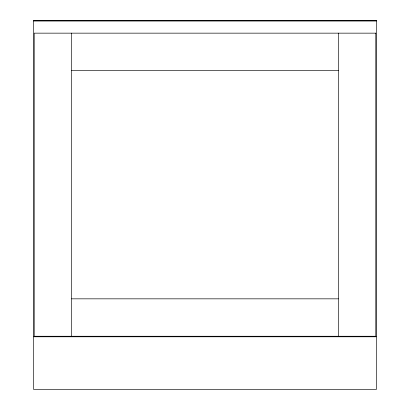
<?xml version="1.0" encoding="UTF-8"?>
<svg xmlns="http://www.w3.org/2000/svg" width="410" height="410" viewBox="0 0 410 410"><rect width="100%" height="100%" fill="white"/><g stroke="black" fill="none" stroke-linecap="round" stroke-linejoin="round"><path stroke-width="0.61" d="M33.676 20.695L376.324 20.695M33.676 21.028L376.324 21.028M71.632 70.576L338.368 70.576M71.632 298.834L338.368 298.834M33.676 336.784L376.324 336.784M338.368 33.154L338.368 336.256M71.632 33.154L71.632 336.256M376.324 20.5L33.676 20.5L33.676 389.5L376.324 389.5L376.324 20.5M375.796 33.154L34.204 33.154L34.204 336.256L375.796 336.256L375.796 33.154"/></g></svg>
